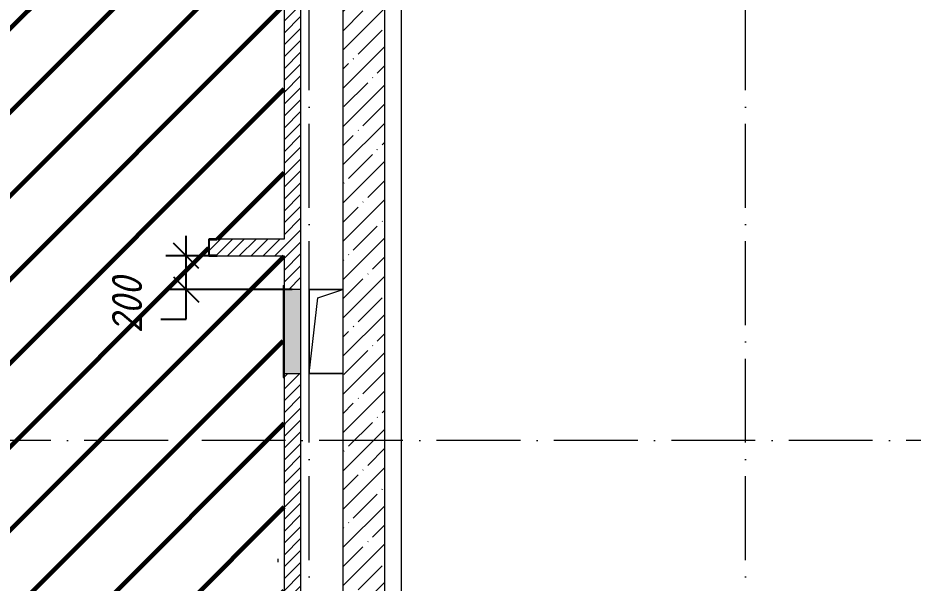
# Model space of a CAD drawing. Header units: millimetres. Extents: x -606178 to 312196, y -19338 to 632709.
# Drawn here: x -128002 to -122665, y 452775 to 456144 of the extents above; entities that cross this region are included whole.
import ezdxf

# ---------------------------------------------------------------- set-up
doc = ezdxf.new("R2010")
doc.units = ezdxf.units.MM
doc.linetypes.add('50_200_ШТРИХ_1Т_ш5_п1_п1_', pattern=[700, 500, -100, 0, -100])
for name, color, linetype, lineweight in [('6.4.1) Окр пт с инж. ПТ2.16', 3, 'Continuous', 60), ('A-____-____-DIMS', 7, 'Continuous', 9), ('A-DETL-____-OTLN-4', 7, 'Continuous', 18), ('A-FLOR-____-OTLN', 7, 'Continuous', 9), ('A-GENM-____-MCUT', 7, 'Continuous', 25), ('A-GENM-____-OTLN', 7, 'Continuous', 9), ('A-GENM-____-OTLN-1', 7, 'Continuous', 25), ('A-GLAZ-____-OTLN', 7, 'Continuous', 9), ('A-WALL-____-MCUT-1', 7, 'Continuous', 9), ('A-WALL-____-PATT-1', 7, 'Continuous', 9), ('A-WALL-FNSH-MCUT-1', 7, 'Continuous', 9), ('S-GRID-____-OTLN-1', 7, '50_200_ШТРИХ_1Т_ш5_п1_п1_', 9)]:
    doc.layers.add(name, color=color, linetype=linetype, lineweight=lineweight)
doc.layers.add('A-GLAZ-____-OTLN-1', color=7, linetype='Continuous', lineweight=9, true_color=0xc0c0c0)
doc.styles.add('ISOCPEUR_I_10', font='isocpeui.ttf', dxfattribs={"width": 0.9, "height": 180})
doc.dimstyles.new('ISO-1_8_0_9К_СРЕДНИЙ_Кладочные_4', dxfattribs={"dimscale": 304.8, "dimtxt": 179.276612, "dimasz": 0.492126, "dimexe": 0.393701, "dimexo": 0, "dimgap": 0, "dimtad": 1, "dimdec": 3, "dimrnd": 0.001, "dimdsep": 46, "dimtxsty": 'ISOCPEUR_I_10', "dimblk1": 'OBLIQUE', "dimblk2": 'OBLIQUE', "dimsah": 1, "dimcen": 0.09, "dimdle": 0.393701, "dimazin": 0, "dimtfac": 1, "dimtdec": 4, "dimtix": 1, "dimtmove": 1, "dimatfit": 3, "dimfxl": 1, "dimtvp": 1, "dimtolj": 1, "dimtzin": 0, "dimarcsym": 2})
pattern_1 = [(45, (-140714.89, 451794.26), (-35.35534, 35.35534), [])]

# ---------------------------------------------------------------- blocks, each defined once
blk = doc.blocks.new('154_Фахверк_СКБ_Швеллер - Тип_100_3960-28331862-АР1_План отверстий 3 этажа в осях 1-64_А-ГГ')
at = {"layer": 'A-GENM-____-MCUT'}
for p, q in [((175, 50), (125, 50)), ((125, 50), (125, -50)), ((128, 47), (175, 47)), ((128, -47), (128, 47)), ((175, 47), (175, 50)), ((125, -50), (175, -50)), ((175, -47), (128, -47)), ((175, -50), (175, -47))]:
    blk.add_line(p, q, dxfattribs=at)
blk = doc.blocks.new('AR_Отверстие Ниша - Лючок-32406110-АР1_План отверстий 3 этажа в осях 1-64_А-ГГ')
at = {"layer": 'A-GLAZ-____-OTLN'}
blk.add_hatch(color=256, dxfattribs=at).paths.add_polyline_path([(250, -50), (250, 50), (-250, 50), (-250, -50)], flags=0)
for p, q in [((250, 50), (-250, 50)), ((-250, 50), (-250, -50)), ((250, -50), (250, 50)), ((-250, -50), (250, -50))]:
    blk.add_line(p, q, dxfattribs=at)
blk = doc.blocks.new('Л_Общий_Лючок - Лючок-29741375-АР1_План отверстий 3 этажа в осях 1-64_А-ГГ')
at = {"layer": 'A-GLAZ-____-OTLN-1'}
blk.add_hatch(color=256, dxfattribs=at).paths.add_polyline_path([(-24, 0), (524, 0), (524, 6), (-24, 6)], flags=0)
at = {"layer": 'A-GLAZ-____-OTLN'}
for p, q in [((524, 6), (-24, 6)), ((-24, 6), (-24, 0)), ((524, 6), (524, 0))]:
    blk.add_line(p, q, dxfattribs=at)
blk = doc.blocks.new('AR_Отверстие прямоугольное _в плите_ - AR_Отверстие прямоугольное _в плите_-V170-АР1_План отверстий 3 этажа в осях 1-64_А-ГГ')
at = {"layer": 'A-GENM-____-OTLN'}
for p, q in [((100, 250), (-100, 250)), ((-100, 250), (-100, -250)), ((-50, 200), (100, 250)), ((-100, -250), (-50, 200)), ((-100, -250), (100, -250))]:
    blk.add_line(p, q, dxfattribs=at)
blk = doc.blocks.new('_Oblique')
at = {"color": 0, "linetype": 'ByBlock', "lineweight": -2}
blk.add_line((-0.5, -0.5), (0.5, 0.5), dxfattribs=at)
blk = doc.blocks.new('*D5125')
at = {"layer": 'A-____-____-DIMS', "color": 0, "lineweight": -2, "transparency": 16777216}
for p, q in [((-126999.6, 454405.3), (-126999.6, 454845.3)), ((-126864.9, 454725.3), (-127119.6, 454725.3)), ((-126366.2, 454525.3), (-127119.6, 454525.3)), ((-126999.6, 454348.8), (-126999.6, 454525.3)), ((-127149.6, 454348.8), (-126999.6, 454348.8))]:
    blk.add_line(p, q, dxfattribs=at)
at = {"layer": 'Defpoints', "color": 0, "transparency": 16777216}
for p in [(-126999.6, 454725.3), (-126864.9, 454725.3), (-126366.2, 454525.3)]:
    blk.add_point(p, dxfattribs=at)
at = {"layer": 'A-____-____-DIMS', "color": 0, "lineweight": -2, "transparency": 16777216, "xscale": 150, "yscale": 150, "zscale": 150}
for p, rotation in [((-126999.6, 454725.3), 90), ((-126999.6, 454525.3), 270)]:
    blk.add_blockref('_Oblique', p, dxfattribs=dict(at, rotation=rotation))
at = {"layer": 'A-____-____-DIMS', "color": 0, "transparency": 16777216, "insert": (-127441.7, 454264), "char_height": 180, "width": 409.578, "attachment_point": 1, "rotation": 90, "line_spacing_factor": 1.149209, "style": 'ISOCPEUR_I_10'}
blk.add_mtext('\\A1;200', dxfattribs=at)

msp = doc.modelspace()

# ---------------------------------------------------------------- hatches: boundary and pattern name
at = {"layer": '6.4.1) Окр пт с инж. ПТ2.16'}
h = msp.add_hatch(dxfattribs=at)
h.set_pattern_fill('ANSI31', color=256, scale=111)
h.paths.add_polyline_path([(-126420.891, 454549.3011), (-126414.891, 454725.3011), (-126814.891, 454725.3011), (-126864.891, 454725.3011), (-126864.891, 454825.3011), (-126814.891, 454825.3011), (-126414.891, 454825.3011), (-126414.891, 456751.3011), (-126420.891, 456751.3011), (-126420.891, 457099.3011), (-126415.4118, 457625.3011), (-128064.891, 457625.3011), (-128064.891, 454975.3011), (-128064.891, 454725.3011), (-130214.891, 454725.3011), (-130214.891, 452775.3011), (-130214.891, 452375.3011), (-130214.891, 452325.3011), (-130214.891, 450375.3011), (-129814.891, 450375.3011), (-129814.891, 450125.3011), (-127989.891, 450125.3011), (-127989.891, 450131.3011), (-127914.891, 450131.3011), (-127914.891, 450125.3011), (-126914.891, 450125.3011), (-126914.891, 450131.3011), (-126839.891, 450131.3011), (-126514.891, 450127.5868), (-126514.891, 450225.3011), (-126414.891, 450225.3011), (-126414.891, 452275.3011), (-126414.891, 452325.3011), (-126414.891, 454001.3011), (-126420.891, 454001.3011)])
h.paths.add_polyline_path([(-133264.891, 457275.3011), (-133264.891, 457575.3011), (-133264.891, 457625.3011), (-134914.891, 457625.3011), (-134914.891, 457375.3011), (-135164.891, 457375.3011), (-135164.891, 450375.3011), (-134914.891, 450375.3011), (-134914.891, 450225.3011), (-134714.891, 450225.3011), (-134714.891, 450125.3011), (-134389.891, 450125.3011), (-134389.891, 450131.3011), (-134314.891, 450131.3011), (-134314.891, 450125.3011), (-133314.891, 450125.3011), (-133314.891, 450131.3011), (-133239.891, 450131.3011), (-130814.891, 450126.3268), (-130814.891, 450375.3011), (-130814.891, 450775.3011), (-130814.891, 452325.3011), (-130814.891, 452375.3011), (-130814.891, 454175.3011), (-130814.891, 454575.3011), (-130814.891, 454625.3011), (-130814.891, 454725.3011), (-132964.891, 454725.3011), (-133914.891, 454725.3011), (-133964.891, 454725.3011), (-133964.891, 454825.3011), (-133914.891, 454825.3011), (-133264.891, 454825.3011)])
h.paths.add_polyline_path([(-130414.891, 457625.3011), (-132814.891, 457625.3011), (-132814.891, 455325.3011), (-132164.891, 455325.3011), (-131664.891, 455325.3011), (-130414.891, 455325.3011)])
at = {"layer": 'A-WALL-____-PATT-1'}
h = msp.add_hatch(dxfattribs=at)
h.set_pattern_fill('FP_5', color=256, style=0, pattern_type=2)
h.set_pattern_definition(pattern_1)
h.paths.add_polyline_path([(-126414.891, 450125.3011), (-126314.891, 450125.3011), (-126314.891, 452275.3011), (-126317.891, 452275.3011), (-126317.891, 452322.3011), (-126411.891, 452322.3011), (-126411.891, 452275.3011), (-126414.891, 452275.3011), (-126414.891, 450375.3011)], flags=0)
h.paths.add_polyline_path([(-126317.891, 452325.3011), (-126314.891, 452325.3011), (-126314.891, 454025.3011), (-126414.891, 454025.3011), (-126414.891, 452325.3011), (-126362.7171, 452325.3011)], flags=0)
h.paths.add_polyline_path([(-126414.891, 454525.3011), (-126314.891, 454525.3011), (-126314.891, 456775.3011), (-126414.891, 456775.3011), (-126414.891, 454725.3011)], flags=0)
h.paths.add_polyline_path([(-126335.23, 457075.3011), (-126314.891, 457075.3011), (-126314.891, 457675.3011), (-126414.891, 457675.3011), (-126414.891, 457075.3011), (-126335.9436, 457075.3011)], flags=0)
h = msp.add_hatch(dxfattribs=at)
h.set_pattern_fill('FP_38', color=256, style=0, pattern_type=2)
h.set_pattern_definition([(45, (-140714.89, 451794.26), (-114.0493, 114.0493), []), (45, (-140600.84, 451794.26), (-114.0493, 114.0493), [201.612, -40.322, 3.353, -36.97])])
h.paths.add_polyline_path([(-126064.891, 450375.3011), (-125814.891, 450375.3011), (-125814.891, 456975.3011), (-126064.891, 456975.3011), (-126064.891, 450808.2517)], flags=0)
h.paths.add_polyline_path([(-126064.891, 457175.3011), (-125814.891, 457175.3011), (-125814.891, 457375.3011), (-126064.891, 457375.3011)], flags=0)
h = msp.add_hatch(dxfattribs=at)
h.set_pattern_fill('FP_5', color=256, style=0, pattern_type=2)
h.set_pattern_definition(pattern_1)
h.paths.add_polyline_path([(-126414.891, 454725.3011), (-126414.891, 454825.3011), (-126814.891, 454825.3011), (-126814.891, 454822.3011), (-126861.891, 454822.3011), (-126861.891, 454728.3011), (-126814.891, 454728.3011), (-126814.891, 454725.3011), (-126588.8536, 454725.3011)], flags=0)

# ---------------------------------------------------------------- linework, layer by layer
at = {"layer": 'A-DETL-____-OTLN-4'}
msp.add_line((-125714.891, 450131.3011), (-125714.891, 457275.3011), dxfattribs=at)
at = {"layer": 'A-FLOR-____-OTLN'}
for p, q in [((-126264.891, 454525.3011), (-126064.891, 454525.3011)), ((-126264.891, 454025.3011), (-126264.891, 454525.3011)), ((-126064.891, 454025.3011), (-126264.891, 454025.3011))]:
    msp.add_line(p, q, dxfattribs=at)
at = {"layer": 'A-WALL-____-MCUT-1'}
for p, q in [((-126064.891, 456975.3011), (-126064.891, 450375.3011)), ((-125814.891, 450375.3011), (-125814.891, 456975.3011))]:
    msp.add_line(p, q, dxfattribs=at)
at = {"layer": 'A-WALL-FNSH-MCUT-1'}
for p, q in [((-126414.891, 456775.3011), (-126414.891, 454825.3011)), ((-126314.891, 454525.3011), (-126314.891, 456775.3011)), ((-126414.891, 454825.3011), (-126814.891, 454825.3011)), ((-126814.891, 454725.3011), (-126414.891, 454725.3011)), ((-126414.891, 454725.3011), (-126414.891, 454525.3011)), ((-126414.891, 454025.3011), (-126414.891, 452325.3011)), ((-126314.891, 452325.3011), (-126314.891, 454025.3011)), ((-126449.891, 452900.3011), (-126449.891, 452920.3011))]:
    msp.add_line(p, q, dxfattribs=at)
at = {"layer": 'S-GRID-____-OTLN-1'}
for p, q in [((-126264.891, 447311.6528), (-126264.891, 501675.2188)), ((-123664.891, 447311.6528), (-123664.891, 501675.2188)), ((-36793.8313, 453625.3011), (-145383.6612, 453625.3011))]:
    msp.add_line(p, q, dxfattribs=at)

# ---------------------------------------------------------------- block references
at = {"layer": 'A-GENM-____-OTLN'}
msp.add_blockref('AR_Отверстие прямоугольное _в плите_ - AR_Отверстие прямоугольное _в плите_-V170-АР1_План отверстий 3 этажа в осях 1-64_А-ГГ', (-126164.891, 454275.3011), dxfattribs=at)
at = {"layer": 'A-GENM-____-OTLN-1'}
msp.add_blockref('154_Фахверк_СКБ_Швеллер - Тип_100_3960-28331862-АР1_План отверстий 3 этажа в осях 1-64_А-ГГ', (-126989.891, 454775.3011), dxfattribs=at)
at = {"layer": 'A-GLAZ-____-OTLN'}
for name, p, rotation in [('Л_Общий_Лючок - Лючок-29741375-АР1_План отверстий 3 этажа в осях 1-64_А-ГГ', (-126414.891, 454025.3011), 89.99999999999967), ('AR_Отверстие Ниша - Лючок-32406110-АР1_План отверстий 3 этажа в осях 1-64_А-ГГ', (-126364.891, 454275.3011), 269.9999999999997)]:
    msp.add_blockref(name, p, dxfattribs=dict(at, rotation=rotation))

# ---------------------------------------------------------------- dimensions: what is measured, and where the dimension line sits
at = {"layer": 'A-____-____-DIMS'}
dim = msp.add_linear_dim(base=(-126999.638, 454725.3011), p1=(-126366.241, 454525.3011), p2=(-126864.891, 454725.3011), angle=90, dimstyle='ISO-1_8_0_9К_СРЕДНИЙ_Кладочные_4', override={"dimpost": '<>', "dimfxl": 537.263225}, dxfattribs=at)
dim.commit()
dim.dimension.update_dxf_attribs({"geometry": '*D5125', "text_midpoint": (-127114.8, 454348.8067), "dimtype": 160, "text_rotation": 90})

doc.saveas('drawing.dxf')
